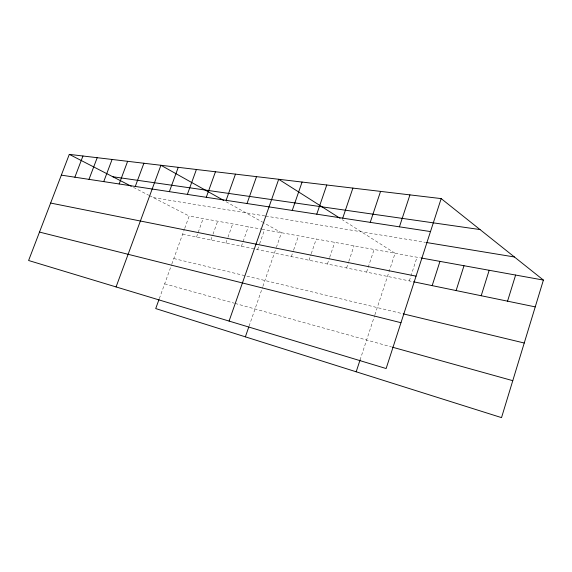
<?xml version="1.0" encoding="UTF-8"?>
<svg xmlns="http://www.w3.org/2000/svg" width="572" height="572" viewBox="0 0 572 572"><rect width="100%" height="100%" fill="white"/><g stroke="black" fill="none" stroke-linecap="round" stroke-linejoin="round"><path stroke-width="0.43" stroke-dasharray="2.86 2.15" d="M409.33 280.916L417.017 257.236M360.038 360.053L374.603 315.673M374.874 314.865L395.088 253.267L342.242 219.677M366.602 272.108L374.109 249.471M346.596 267.982L348.52 262.241M348.791 261.418L354.011 245.838M327.42 264.028L329.393 258.194M329.672 257.357L334.749 242.356M309.03 260.239L310.975 254.526M311.254 253.703L316.259 239.017M291.37 256.592L293.365 250.772M293.65 249.943L298.512 235.807M249.07 326.169L262.584 287.18M262.87 286.35L276.09 248.205M276.376 247.39L281.453 232.725L263.342 222.587M257.593 249.628L259.338 244.637M259.624 243.808L264.564 229.672M241.434 246.296L248.32 226.734M225.897 243.093L227.67 238.088M227.963 237.251L232.697 223.909M210.932 240.004L212.691 235.099M212.977 234.277L217.653 221.192M196.525 237.037L203.16 218.568M159.309 298.663L171.536 264.85M171.815 264.064L184.413 229.222M184.713 228.4L189.182 216.044L261.147 229.05M153.346 197.612L264.843 215.944M265.694 216.08L425.268 242.321M261.997 229.208L420.42 257.843M182.625 234.17L412.712 281.617M173.816 258.537L402.338 313.635M164.672 283.834L234.284 303.203M235.121 303.432L391.541 346.947M133.505 187.401L148.727 195.231M149.499 195.631L189.182 216.044M226.04 201.709L262.605 222.172"/><path stroke-width="0.86" d="M441.169 198.598L386.129 368.532L28.6 260.503L69.298 154.376L441.169 198.598L543.4 280.08L501.522 417.624L155.72 308.573L159.009 299.485M507.55 301.172L515.615 275.06M481.202 295.738L489.174 270.277M456.113 290.569L463.992 265.723M432.175 285.628L439.961 261.383M399.428 226.827L409.938 194.88M356.184 371.793L360.038 360.053M370.227 222.365L380.559 191.391M342.728 218.154L352.888 188.095M316.774 214.185L326.762 184.992M245.367 336.844L248.784 326.984M292.249 210.439L302.073 182.053M229.079 321.078L278.693 179.279L340.068 218.29M247.018 203.525L256.521 176.641M226.126 200.329L235.471 174.138M206.27 197.29L215.458 171.757M187.366 194.401L196.41 169.491M169.355 191.649L178.257 167.331M116.073 286.937L160.932 165.272L223.774 200.443M135.285 186.436L143.901 163.249M119.155 183.97L127.627 161.311M103.739 181.617L112.083 159.466M88.996 179.358L97.204 157.693M74.875 177.198L82.954 156.006M112.777 176.741L480.022 229.565M61.34 175.132L430.487 231.574M426.126 242.457L514.414 256.978M421.271 258.001L543.4 280.08M50.629 203.06L416.051 276.147M413.563 281.789L535.242 306.885M403.174 313.835L524.238 343.021M39.497 232.082L400.965 322.708M392.378 347.175L512.777 380.673M69.298 154.376L131.253 186.243"/></g></svg>
